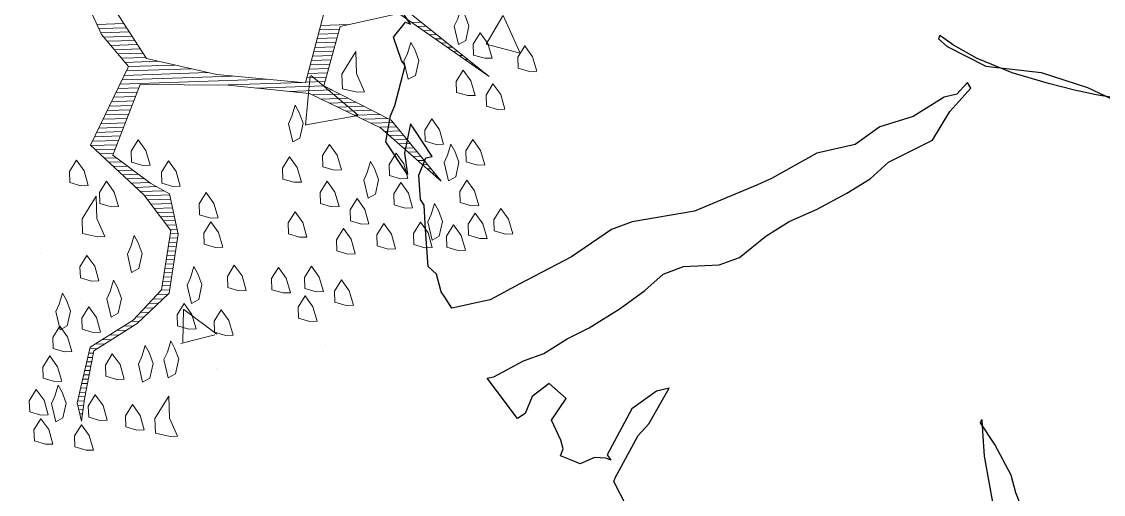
# Model space of a CAD drawing. Header units: millimetres. Extents: x 111 to 1506, y 14 to 566.
# Drawn here: x 214.42 to 216.162, y 94.947 to 95.708 of the extents above; entities that cross this region are included whole.
import ezdxf

# ---------------------------------------------------------------- set-up
doc = ezdxf.new("R2010")
doc.units = ezdxf.units.MM
doc.layers.add('ARBOLES', color=78, linetype='Continuous', lineweight=5)
doc.layers.add('G', color=254, linetype='Continuous', lineweight=5)
doc.layers.add('fer', color=8, linetype='Continuous')

# ---------------------------------------------------------------- blocks, each defined once
blk = doc.blocks.new('tr')
at = {"layer": 'fer', "color": 97}
for p, q in [((1379.3718, 206.2061), (1379.354, 206.1888)), ((1379.3718, 206.2061), (1379.354, 206.1888)), ((1379.3182, 206.1195), (1379.4135, 206.1801)), ((1379.3182, 206.1195), (1379.4135, 206.1801)), ((1379.354, 206.1888), (1379.3302, 206.1715)), ((1379.354, 206.1888), (1379.3302, 206.1715)), ((1379.3302, 206.1715), (1379.2944, 206.1281)), ((1379.3302, 206.1715), (1379.2944, 206.1281)), ((1378.7053, 206.0501), (1378.7112, 206.1541)), ((1378.7053, 206.0501), (1378.7112, 206.1541)), ((1379.2944, 206.1281), (1379.2706, 206.0935)), ((1379.2944, 206.1281), (1379.2706, 206.0935)), ((1379.2825, 206.1021), (1379.3182, 206.1195)), ((1379.2825, 206.1021), (1379.3182, 206.1195)), ((1378.7053, 206.0935), (1378.7112, 206.0675)), ((1378.7053, 206.0935), (1378.7112, 206.0675)), ((1379.2647, 206.0935), (1379.2825, 206.1021)), ((1379.2647, 206.0935), (1379.2825, 206.1021)), ((1379.2706, 206.0935), (1379.2647, 206.0935)), ((1379.2706, 206.0935), (1379.2647, 206.0935)), ((1378.7112, 206.0675), (1378.7172, 206.0328)), ((1378.7112, 206.0675), (1378.7172, 206.0328)), ((1378.7112, 205.9722), (1378.7053, 206.0501)), ((1378.7112, 205.9722), (1378.7053, 206.0501)), ((1378.7172, 206.0328), (1378.7231, 205.9895)), ((1378.7172, 206.0328), (1378.7231, 205.9895)), ((1378.7231, 205.9895), (1378.7291, 205.9288)), ((1378.7231, 205.9895), (1378.7291, 205.9288)), ((1378.735, 205.8855), (1378.7112, 205.9722)), ((1378.735, 205.8855), (1378.7112, 205.9722)), ((1378.7291, 205.9288), (1378.7291, 205.8682)), ((1378.7291, 205.9288), (1378.7291, 205.8682)), ((1378.7291, 205.8162), (1378.735, 205.8855)), ((1378.7291, 205.8162), (1378.735, 205.8855)), ((1378.7291, 205.8682), (1378.7231, 205.8248)), ((1378.7291, 205.8682), (1378.7231, 205.8248)), ((1378.7767, 205.8768), (1378.7707, 205.8682)), ((1378.7767, 205.8768), (1378.7707, 205.8682)), ((1378.7707, 205.8682), (1378.7946, 205.8595)), ((1378.7707, 205.8682), (1378.7946, 205.8595)), ((1378.8243, 205.8595), (1378.7767, 205.8768)), ((1378.8243, 205.8595), (1378.7767, 205.8768)), ((1378.7946, 205.8595), (1378.8065, 205.8422)), ((1378.7946, 205.8595), (1378.8065, 205.8422)), ((1378.8779, 205.8508), (1378.8243, 205.8595)), ((1378.8779, 205.8508), (1378.8243, 205.8595)), ((1378.9076, 205.8248), (1378.8779, 205.8508)), ((1378.9076, 205.8248), (1378.8779, 205.8508)), ((1378.8065, 205.8422), (1378.8541, 205.8075)), ((1378.8065, 205.8422), (1378.8541, 205.8075)), ((1378.7231, 205.8248), (1378.7172, 205.7988)), ((1378.7231, 205.8248), (1378.7172, 205.7988)), ((1378.7231, 205.7988), (1378.7291, 205.8162)), ((1378.7231, 205.7988), (1378.7291, 205.8162)), ((1378.9374, 205.7988), (1378.9076, 205.8248)), ((1378.9374, 205.7988), (1378.9076, 205.8248)), ((1378.7172, 205.7988), (1378.7231, 205.7988)), ((1378.7172, 205.7988), (1378.7231, 205.7988)), ((1378.8541, 205.8075), (1378.8898, 205.7642)), ((1378.8541, 205.8075), (1378.8898, 205.7642)), ((1378.9731, 205.7815), (1378.9374, 205.7988)), ((1378.9731, 205.7815), (1378.9374, 205.7988)), ((1379.0088, 205.7555), (1378.9731, 205.7815)), ((1379.0088, 205.7555), (1378.9731, 205.7815)), ((1378.8898, 205.7642), (1378.9314, 205.7382)), ((1378.8898, 205.7642), (1378.9314, 205.7382)), ((1379.0505, 205.7208), (1379.0088, 205.7555)), ((1379.0505, 205.7208), (1379.0088, 205.7555)), ((1378.9314, 205.7382), (1378.9671, 205.6862)), ((1378.9314, 205.7382), (1378.9671, 205.6862)), ((1379.0862, 205.6862), (1379.0505, 205.7208)), ((1379.0862, 205.6862), (1379.0505, 205.7208)), ((1378.9671, 205.6862), (1379.0326, 205.6342)), ((1378.9671, 205.6862), (1379.0326, 205.6342)), ((1379.1219, 205.6602), (1379.0862, 205.6862)), ((1379.1219, 205.6602), (1379.0862, 205.6862)), ((1379.1695, 205.6342), (1379.1219, 205.6602)), ((1379.1695, 205.6342), (1379.1219, 205.6602)), ((1379.0326, 205.6342), (1379.0505, 205.6169)), ((1379.0326, 205.6342), (1379.0505, 205.6169)), ((1379.1933, 205.6082), (1379.1695, 205.6342)), ((1379.1933, 205.6082), (1379.1695, 205.6342)), ((1379.0505, 205.6169), (1379.1278, 205.5389)), ((1379.0505, 205.6169), (1379.1278, 205.5389)), ((1379.2171, 205.5562), (1379.1933, 205.6082)), ((1379.2171, 205.5562), (1379.1933, 205.6082)), ((1379.4075, 205.6082), (1379.4194, 205.5909)), ((1379.473, 205.5995), (1379.4075, 205.6082)), ((1379.4075, 205.6082), (1379.4194, 205.5909)), ((1379.473, 205.5995), (1379.4075, 205.6082)), ((1379.6099, 205.6169), (1379.5801, 205.5822)), ((1379.6099, 205.6169), (1379.5801, 205.5822)), ((1379.4194, 205.5909), (1379.4611, 205.5649)), ((1379.4194, 205.5909), (1379.4611, 205.5649)), ((1379.4968, 205.5909), (1379.473, 205.5995)), ((1379.4968, 205.5909), (1379.473, 205.5995)), ((1379.5741, 205.5822), (1379.4968, 205.5909)), ((1379.5741, 205.5822), (1379.4968, 205.5909)), ((1379.5801, 205.5822), (1379.5741, 205.5822)), ((1379.5801, 205.5822), (1379.5741, 205.5822)), ((1379.2409, 205.5302), (1379.2171, 205.5562)), ((1379.2409, 205.5302), (1379.2171, 205.5562)), ((1379.4611, 205.5649), (1379.5444, 205.5562)), ((1379.4611, 205.5649), (1379.5444, 205.5562)), ((1379.5444, 205.5562), (1379.5503, 205.5649)), ((1379.5444, 205.5562), (1379.5503, 205.5649)), ((1379.5503, 205.5649), (1379.5503, 205.5562)), ((1379.5503, 205.5649), (1379.5503, 205.5562)), ((1379.5503, 205.5562), (1379.5563, 205.5389)), ((1379.5503, 205.5562), (1379.5563, 205.5389)), ((1379.1278, 205.5389), (1379.1814, 205.4522)), ((1379.1278, 205.5389), (1379.1814, 205.4522)), ((1379.5563, 205.5389), (1379.5741, 205.5215)), ((1379.5563, 205.5389), (1379.5741, 205.5215)), ((1379.2766, 205.5129), (1379.2409, 205.5302)), ((1379.2766, 205.5129), (1379.2409, 205.5302)), ((1379.5741, 205.5215), (1379.5741, 205.5042)), ((1379.5741, 205.5215), (1379.5741, 205.5042)), ((1379.3182, 205.4869), (1379.2766, 205.5129)), ((1379.3182, 205.4869), (1379.2766, 205.5129)), ((1379.5741, 205.5042), (1379.5741, 205.4869)), ((1379.5741, 205.5042), (1379.5741, 205.4869)), ((1379.3659, 205.4522), (1379.3182, 205.4869)), ((1379.3659, 205.4522), (1379.3182, 205.4869)), ((1379.5622, 205.4869), (1379.5503, 205.4782)), ((1379.5622, 205.4869), (1379.5503, 205.4782)), ((1379.5741, 205.4869), (1379.5622, 205.4869)), ((1379.5741, 205.4869), (1379.5622, 205.4869)), ((1379.5503, 205.4782), (1379.5265, 205.4522)), ((1379.5503, 205.4782), (1379.5265, 205.4522)), ((1379.5503, 205.4782), (1379.5503, 205.4782)), ((1379.5503, 205.4782), (1379.5503, 205.4782)), ((1379.1814, 205.4522), (1379.2052, 205.4262)), ((1379.1814, 205.4522), (1379.2052, 205.4262)), ((1379.3956, 205.4262), (1379.3659, 205.4522)), ((1379.3956, 205.4262), (1379.3659, 205.4522)), ((1379.4849, 205.4609), (1379.473, 205.4262)), ((1379.4849, 205.4609), (1379.473, 205.4262)), ((1379.5265, 205.4522), (1379.4849, 205.4609)), ((1379.5265, 205.4522), (1379.4849, 205.4609)), ((1379.2052, 205.4262), (1379.2706, 205.3829)), ((1379.2052, 205.4262), (1379.2706, 205.3829)), ((1379.4313, 205.4002), (1379.3956, 205.4262)), ((1379.4313, 205.4002), (1379.3956, 205.4262)), ((1379.473, 205.4262), (1379.5027, 205.4089)), ((1379.473, 205.4262), (1379.5027, 205.4089)), ((1379.4551, 205.3742), (1379.4313, 205.4002)), ((1379.4551, 205.3742), (1379.4313, 205.4002)), ((1379.5027, 205.4089), (1379.5325, 205.4089)), ((1379.5027, 205.4089), (1379.5325, 205.4089)), ((1379.5444, 205.4002), (1379.5027, 205.3309)), ((1379.5444, 205.4002), (1379.5027, 205.3309)), ((1379.5325, 205.4089), (1379.5444, 205.4002)), ((1379.5325, 205.4089), (1379.5444, 205.4002)), ((1379.2706, 205.3829), (1379.3421, 205.3222)), ((1379.2706, 205.3829), (1379.3421, 205.3222)), ((1379.4968, 205.3396), (1379.4551, 205.3742)), ((1379.4968, 205.3396), (1379.4551, 205.3742)), ((1379.5027, 205.3309), (1379.4968, 205.3396)), ((1379.5027, 205.3309), (1379.4968, 205.3396)), ((1379.3421, 205.3222), (1379.3837, 205.2876)), ((1379.3421, 205.3222), (1379.3837, 205.2876)), ((1379.3837, 205.2876), (1379.3956, 205.2702)), ((1379.3837, 205.2876), (1379.3956, 205.2702)), ((1379.3956, 205.2702), (1379.4135, 205.2442)), ((1379.3956, 205.2702), (1379.4135, 205.2442)), ((1379.4135, 205.2442), (1379.4194, 205.2356)), ((1379.4135, 205.2442), (1379.4135, 205.2442)), ((1379.4135, 205.2442), (1379.4194, 205.2356)), ((1379.4135, 205.2442), (1379.4135, 205.2442)), ((1379.4194, 205.2356), (1379.4075, 205.2182)), ((1379.4194, 205.2356), (1379.4075, 205.2182)), ((1379.4016, 205.2096), (1379.3778, 205.1922)), ((1379.4016, 205.2096), (1379.3778, 205.1922)), ((1379.4075, 205.2182), (1379.4016, 205.2096)), ((1379.4075, 205.2182), (1379.4016, 205.2096)), ((1379.3778, 205.1922), (1379.3718, 205.1749)), ((1379.3778, 205.1922), (1379.3718, 205.1749)), ((1379.3778, 205.1922), (1379.3778, 205.1922)), ((1379.3778, 205.1922), (1379.3778, 205.1922)), ((1379.3778, 205.1922), (1379.3778, 205.1922)), ((1379.3778, 205.1922), (1379.3778, 205.1922)), ((1379.3718, 205.1749), (1379.3182, 205.1489)), ((1379.3718, 205.1749), (1379.3182, 205.1489)), ((1379.3182, 205.1489), (1379.2825, 205.1316)), ((1379.3182, 205.1489), (1379.2825, 205.1316)), ((1379.3182, 205.1489), (1379.3182, 205.1489)), ((1379.3182, 205.1489), (1379.3182, 205.1489)), ((1379.2766, 205.1229), (1379.2409, 205.1056)), ((1379.2766, 205.1229), (1379.2409, 205.1056)), ((1379.2825, 205.1316), (1379.2766, 205.1229)), ((1379.2825, 205.1316), (1379.2766, 205.1229)), ((1379.2052, 205.1142), (1379.1754, 205.0709)), ((1379.2052, 205.1142), (1379.1754, 205.0709)), ((1379.2111, 205.1056), (1379.2052, 205.1142)), ((1379.2111, 205.1056), (1379.2052, 205.1142)), ((1379.2409, 205.1056), (1379.2111, 205.1056)), ((1379.2409, 205.1056), (1379.2111, 205.1056)), ((1379.2468, 205.0882), (1379.2111, 205.0363)), ((1379.2468, 205.0882), (1379.2111, 205.0363)), ((1379.2171, 205.0709), (1379.2468, 205.0882)), ((1379.2171, 205.0709), (1379.2468, 205.0882)), ((1379.1695, 205.0622), (1379.2171, 205.0709)), ((1379.1754, 205.0709), (1379.1695, 205.0622)), ((1379.1695, 205.0622), (1379.2171, 205.0709)), ((1379.1754, 205.0709), (1379.1695, 205.0622)), ((1379.1516, 205.0276), (1379.0862, 205.0189)), ((1379.1516, 205.0276), (1379.0862, 205.0189)), ((1379.1695, 205.0276), (1379.1516, 205.0276)), ((1379.1695, 205.0276), (1379.1516, 205.0276)), ((1379.2111, 205.0363), (1379.1695, 205.0276)), ((1379.2111, 205.0363), (1379.1695, 205.0276)), ((1379.0802, 205.0103), (1379.0505, 204.9843)), ((1379.0802, 205.0103), (1379.0505, 204.9843)), ((1379.0862, 205.0189), (1379.0802, 205.0103)), ((1379.0862, 205.0189), (1379.0802, 205.0103)), ((1379.0862, 205.0189), (1379.0862, 205.0189)), ((1379.0862, 205.0189), (1379.0862, 205.0189)), ((1379.0207, 205.0016), (1379.0028, 204.9756)), ((1379.0207, 205.0016), (1379.0028, 204.9756)), ((1379.0207, 204.9929), (1379.0207, 205.0016)), ((1379.0207, 204.9929), (1379.0207, 205.0016)), ((1379.0505, 204.9843), (1379.0207, 204.9929)), ((1379.0505, 204.9843), (1379.0207, 204.9929)), ((1379.0505, 204.9843), (1379.0505, 204.9843)), ((1379.0505, 204.9843), (1379.0505, 204.9843)), ((1379.0505, 204.9843), (1379.0505, 204.9843)), ((1379.0505, 204.9843), (1379.0505, 204.9843))]:
    blk.add_line(p, q, dxfattribs=at)
blk = doc.blocks.new('*X16')
at = {"color": 0}
for p, q in [((18.0856, 16.16), (18.1476, 16.16)), ((18.0897, 16.15), (18.1536, 16.15)), ((18.0939, 16.14), (18.1596, 16.14)), ((18.1004, 16.13), (18.1656, 16.13)), ((18.5994, 16.13), (18.6461, 16.13)), ((18.6024, 16.14), (18.6667, 16.14)), ((18.8135, 16.14), (18.8354, 16.14)), ((18.8269, 16.13), (18.847, 16.13)), ((18.1082, 16.12), (18.1716, 16.12)), ((18.116, 16.11), (18.1776, 16.11)), ((18.1237, 16.1), (18.1836, 16.1)), ((18.5904, 16.1), (18.6367, 16.1)), ((18.5934, 16.11), (18.6398, 16.11)), ((18.5964, 16.12), (18.6429, 16.12)), ((18.8402, 16.12), (18.8587, 16.12)), ((18.8535, 16.11), (18.8704, 16.11)), ((18.8669, 16.1), (18.882, 16.1)), ((18.1315, 16.09), (18.1896, 16.09)), ((18.1393, 16.08), (18.1956, 16.08)), ((18.5844, 16.08), (18.6304, 16.08)), ((18.5874, 16.09), (18.6336, 16.09)), ((18.8802, 16.09), (18.8937, 16.09)), ((18.8935, 16.08), (18.9054, 16.08)), ((18.1471, 16.07), (18.2239, 16.07)), ((18.1497, 16.05), (18.2999, 16.05)), ((18.1549, 16.06), (18.2619, 16.06)), ((18.5754, 16.05), (18.6211, 16.05)), ((18.5784, 16.06), (18.6242, 16.06)), ((18.5814, 16.07), (18.6273, 16.07)), ((18.9069, 16.07), (18.917, 16.07)), ((18.9202, 16.06), (18.9287, 16.06)), ((18.9335, 16.05), (18.9404, 16.05)), ((18.1392, 16.03), (18.3946, 16.03)), ((18.1444, 16.04), (18.3379, 16.04)), ((18.5694, 16.03), (18.6148, 16.03)), ((18.5724, 16.04), (18.6179, 16.04)), ((18.9469, 16.04), (18.952, 16.04)), ((18.9602, 16.03), (18.9637, 16.03)), ((18.1235, 16), (18.173, 16)), ((18.1287, 16.01), (18.1773, 16.01)), ((18.1339, 16.02), (18.4746, 16.02)), ((18.3591, 16.01), (18.5546, 16.01)), ((18.4501, 16), (18.6064, 16)), ((18.5634, 16.01), (18.6086, 16.01)), ((18.5664, 16.02), (18.6117, 16.02)), ((18.9735, 16.02), (18.9754, 16.02)), ((18.9869, 16.01), (18.987, 16.01)), ((18.113, 15.98), (18.1646, 15.98)), ((18.1182, 15.99), (18.1688, 15.99)), ((18.5234, 15.99), (18.6244, 15.99)), ((18.5781, 15.98), (18.6424, 15.98)), ((18.0973, 15.95), (18.152, 15.95)), ((18.1025, 15.96), (18.1562, 15.96)), ((18.1077, 15.97), (18.1604, 15.97)), ((18.5971, 15.97), (18.6604, 15.97)), ((18.6161, 15.96), (18.6784, 15.96)), ((18.6351, 15.95), (18.6964, 15.95)), ((18.0868, 15.93), (18.1436, 15.93)), ((18.092, 15.94), (18.1478, 15.94)), ((18.6541, 15.94), (18.7144, 15.94)), ((18.6731, 15.93), (18.7324, 15.93)), ((18.0711, 15.9), (18.1309, 15.9)), ((18.0763, 15.91), (18.1351, 15.91)), ((18.0816, 15.92), (18.1394, 15.92)), ((18.6921, 15.92), (18.7504, 15.92)), ((18.7111, 15.91), (18.7628, 15.91)), ((18.7301, 15.9), (18.7704, 15.9)), ((18.0627, 15.88), (18.1225, 15.88)), ((18.0658, 15.89), (18.1267, 15.89)), ((18.7421, 15.89), (18.7781, 15.89)), ((18.7528, 15.88), (18.7857, 15.88)), ((18.0727, 15.87), (18.1183, 15.87)), ((18.0827, 15.86), (18.1141, 15.86)), ((18.0927, 15.85), (18.1197, 15.85)), ((18.7634, 15.87), (18.7934, 15.87)), ((18.7741, 15.86), (18.801, 15.86)), ((18.7848, 15.85), (18.8087, 15.85)), ((18.1027, 15.84), (18.1322, 15.84)), ((18.1127, 15.83), (18.1447, 15.83)), ((18.7954, 15.84), (18.8163, 15.84)), ((18.8061, 15.83), (18.824, 15.83)), ((18.1227, 15.82), (18.1572, 15.82)), ((18.1327, 15.81), (18.1697, 15.81)), ((18.1427, 15.8), (18.1822, 15.8)), ((18.8168, 15.82), (18.8316, 15.82)), ((18.8274, 15.81), (18.8393, 15.81)), ((18.8381, 15.8), (18.8469, 15.8)), ((18.1527, 15.79), (18.1947, 15.79)), ((18.1627, 15.78), (18.2105, 15.78)), ((18.8488, 15.79), (18.8545, 15.79)), ((18.8594, 15.78), (18.8622, 15.78)), ((18.1727, 15.77), (18.2271, 15.77)), ((18.182, 15.76), (18.2403, 15.76)), ((18.189, 15.75), (18.2422, 15.75)), ((18.196, 15.74), (18.244, 15.74)), ((18.203, 15.73), (18.2458, 15.73)), ((18.21, 15.72), (18.2476, 15.72)), ((18.217, 15.71), (18.2494, 15.71)), ((18.224, 15.7), (18.2512, 15.7)), ((18.231, 15.69), (18.2531, 15.69)), ((18.238, 15.68), (18.2549, 15.68)), ((18.2348, 15.65), (18.2534, 15.65)), ((18.2367, 15.66), (18.2553, 15.66)), ((18.2385, 15.67), (18.2567, 15.67)), ((18.231, 15.63), (18.2497, 15.63)), ((18.2329, 15.64), (18.2515, 15.64)), ((18.2254, 15.6), (18.244, 15.6)), ((18.2273, 15.61), (18.2459, 15.61)), ((18.2292, 15.62), (18.2478, 15.62)), ((18.2217, 15.58), (18.2403, 15.58)), ((18.2235, 15.59), (18.2422, 15.59)), ((18.216, 15.55), (18.2347, 15.55)), ((18.2179, 15.56), (18.2365, 15.56)), ((18.2198, 15.57), (18.2384, 15.57)), ((18.2032, 15.53), (18.2284, 15.53)), ((18.2132, 15.54), (18.2328, 15.54)), ((18.1732, 15.5), (18.1946, 15.5)), ((18.1832, 15.51), (18.2059, 15.51)), ((18.1932, 15.52), (18.2171, 15.52)), ((18.1532, 15.48), (18.1721, 15.48)), ((18.1632, 15.49), (18.1834, 15.49)), ((18.1066, 15.45), (18.1297, 15.45)), ((18.1238, 15.46), (18.1468, 15.46)), ((18.1409, 15.47), (18.1609, 15.47)), ((18.0723, 15.43), (18.0954, 15.43)), ((18.0895, 15.44), (18.1126, 15.44)), ((18.0407, 15.4), (18.0516, 15.4)), ((18.0433, 15.41), (18.0611, 15.41)), ((18.0552, 15.42), (18.0783, 15.42)), ((18.0353, 15.38), (18.047, 15.38)), ((18.038, 15.39), (18.0493, 15.39)), ((18.0273, 15.35), (18.0401, 15.35)), ((18.03, 15.36), (18.0424, 15.36)), ((18.0327, 15.37), (18.0447, 15.37)), ((18.022, 15.33), (18.0355, 15.33)), ((18.0247, 15.34), (18.0378, 15.34)), ((18.014, 15.3), (18.0286, 15.3)), ((18.0167, 15.31), (18.0309, 15.31)), ((18.0193, 15.32), (18.0332, 15.32)), ((18.0113, 15.29), (18.0265, 15.29)), ((18.0115, 15.28), (18.0249, 15.28)), ((18.0135, 15.27), (18.0232, 15.27)), ((18.0155, 15.26), (18.0215, 15.26)), ((18.0175, 15.25), (18.0199, 15.25))]:
    blk.add_line(p, q, dxfattribs=at)
blk = doc.blocks.new('E1E')
at = {"layer": 'ARBOLES', "ltscale": 0.2}
for p, q in [((94.9941, 59.1844), (94.9941, 59.1844)), ((95.1485, 59.1133), (95.1485, 59.1133)), ((94.8455, 58.9854), (94.8455, 58.9854)), ((94.8241, 58.9714), (94.8241, 58.9714)), ((94.928, 58.9668), (94.8733, 58.9268)), ((94.948, 58.9033), (94.9254, 58.9629)), ((95.1411, 58.9598), (95.1411, 58.9598)), ((94.9473, 58.9039), (94.8701, 58.9236)), ((95.2463, 58.9074), (95.2463, 58.9074)), ((94.6676, 58.8635), (94.6676, 58.8635)), ((94.9236, 58.6057), (94.9236, 58.6057)), ((94.5138, 58.5333), (94.5138, 58.5333)), ((95.1355, 58.5085), (95.1355, 58.5085)), ((94.8624, 58.4826), (94.7765, 58.4282)), ((94.8909, 58.3921), (94.8631, 58.4837)), ((94.6865, 58.4581), (94.6865, 58.4581)), ((95.013, 58.4632), (95.013, 58.4632)), ((95.2104, 58.4729), (95.2104, 58.4729)), ((94.8895, 58.3905), (94.7758, 58.4277)), ((94.811, 58.3666), (94.811, 58.3666)), ((94.8922, 58.3418), (94.8922, 58.3418)), ((94.4865, 58.2246), (94.4865, 58.2246)), ((94.5977, 58.207), (94.5304, 58.1986)), ((94.5888, 58.1437), (94.598, 58.2068)), ((94.5882, 58.1432), (94.5302, 58.1979))]:
    blk.add_line(p, q, dxfattribs=at)
for points in [[(95.43, 58.3423), (95.2954, 58.4695), (95.2238, 58.5077), (95.2346, 58.6762), (95.103, 58.7267), (95.0285, 58.7715), (95.0017, 58.8842), (95.0305, 58.9594), (95.0883, 59.0397), (95.0709, 59.1488), (95.0499, 59.1785), (95.0608, 59.1365), (95.0789, 59.0433), (95.0211, 58.963), (94.9858, 58.8849), (95.0126, 58.7722), (95.0574, 58.7064), (95.0987, 58.7014), (95.1869, 58.6783), (95.1899, 58.5316), (95.0309, 58.4686), (94.8791, 58.4244), (94.7266, 58.4344), (94.579, 58.4856), (94.7128, 58.4127), (94.8589, 58.3998), (94.8727, 58.2812), (94.7773, 58.2154), (94.5691, 58.2629), (94.7578, 58.2067)], [(94.9132, 58.2603), (94.8943, 58.4077), (95.0591, 58.4577), (95.1971, 58.4802), (95.2991, 58.4087)]]:
    blk.add_lwpolyline(points, dxfattribs=at)
for points in [[(95.0202, 59.2276), (95.0426, 59.2298), (95.0513, 59.2103), (95.047, 59.185), (95.0253, 59.1987), (95.0072, 59.2218)], [(95.0975, 59.2464), (95.1199, 59.2486), (95.1286, 59.2291), (95.1243, 59.2038), (95.1026, 59.2175), (95.0845, 59.2407)], [(95.1157, 59.1532), (95.1164, 59.1691), (95.0954, 59.1987), (95.0853, 59.1864), (95.0904, 59.1575), (95.1056, 59.1409), (95.1179, 59.1308)], [(95.1272, 59.1973), (95.1496, 59.1995), (95.1583, 59.18), (95.154, 59.1547), (95.1323, 59.1684), (95.1142, 59.1915)], [(95.0174, 59.164), (95.0398, 59.1662), (95.0485, 59.1467), (95.0441, 59.1213), (95.0224, 59.1351), (95.0044, 59.1582)], [(94.8793, 59.1415), (94.9082, 59.1466), (94.9198, 59.1205), (94.9112, 59.0699), (94.8938, 59.109), (94.8663, 59.1357)], [(94.9436, 59.1545), (94.966, 59.1567), (94.9747, 59.1372), (94.9704, 59.1119), (94.9487, 59.1256), (94.9306, 59.1487)], [(95.1273, 59.1272), (95.1497, 59.1294), (95.1584, 59.1099), (95.154, 59.0846), (95.1323, 59.0983), (95.1143, 59.1214)], [(94.9885, 59.0187), (94.9893, 59.0346), (94.9683, 59.0642), (94.9582, 59.0519), (94.9632, 59.023), (94.9784, 59.0064), (94.9907, 58.9963)], [(95.0167, 59.078), (95.0391, 59.0801), (95.0478, 59.0606), (95.0435, 59.0353), (95.0218, 59.049), (95.0037, 59.0722)], [(95.1309, 59.0665), (95.1533, 59.0687), (95.162, 59.0491), (95.1577, 59.0238), (95.136, 59.0376), (95.1179, 59.0607)], [(94.9459, 58.9919), (94.9466, 59.0078), (94.9256, 59.0374), (94.9155, 59.0251), (94.9206, 58.9962), (94.9358, 58.9796), (94.9481, 58.9695)], [(95.1751, 58.9848), (95.1758, 59.0007), (95.1548, 59.0303), (95.1447, 59.018), (95.1498, 58.9891), (95.165, 58.9725), (95.1773, 58.9624)], [(95.0934, 59.0108), (95.1158, 59.013), (95.1245, 58.9935), (95.1201, 58.9681), (95.0985, 58.9819), (95.0804, 59.005)], [(95.0927, 58.9248), (95.0934, 58.9407), (95.0724, 58.9703), (95.0623, 58.958), (95.0674, 58.9291), (95.0826, 58.9125), (95.0949, 58.9023)], [(94.9243, 58.9355), (94.9467, 58.9377), (94.9554, 58.9182), (94.951, 58.8928), (94.9294, 58.9066), (94.9113, 58.9297)], [(94.8534, 58.9195), (94.8758, 58.9217), (94.8845, 58.9022), (94.8802, 58.8769), (94.8585, 58.8906), (94.8404, 58.9137)], [(95.1339, 58.9197), (95.1563, 58.9219), (95.165, 58.9024), (95.1607, 58.8771), (95.139, 58.8908), (95.1209, 58.9139)], [(94.9583, 58.8415), (94.959, 58.8574), (94.938, 58.8871), (94.9279, 58.8748), (94.933, 58.8458), (94.9482, 58.8292), (94.9605, 58.8191)], [(95.0884, 58.8293), (95.0892, 58.8452), (95.0682, 58.8749), (95.0581, 58.8626), (95.0631, 58.8336), (95.0783, 58.817), (95.0906, 58.8069)], [(94.7125, 58.8334), (94.7349, 58.8356), (94.7436, 58.8161), (94.7393, 58.7908), (94.7176, 58.8045), (94.6995, 58.8276)], [(94.8622, 58.8299), (94.8846, 58.8321), (94.8933, 58.8126), (94.889, 58.7873), (94.8673, 58.801), (94.8492, 58.8241)], [(95.1557, 58.8359), (95.1846, 58.841), (95.1962, 58.8149), (95.1875, 58.7643), (95.1701, 58.8034), (95.1427, 58.8301)], [(94.7812, 58.8016), (94.8036, 58.8038), (94.8123, 58.7843), (94.808, 58.759), (94.7863, 58.7727), (94.7682, 58.7959)], [(94.6591, 58.7784), (94.6815, 58.7806), (94.6902, 58.7611), (94.6859, 58.7358), (94.6642, 58.7495), (94.6461, 58.7726)], [(94.7227, 58.7756), (94.7451, 58.7778), (94.7538, 58.7583), (94.7495, 58.7329), (94.7278, 58.7467), (94.7097, 58.7698)], [(94.936, 58.7692), (94.9584, 58.7714), (94.9671, 58.7519), (94.9627, 58.7266), (94.941, 58.7403), (94.9229, 58.7634)], [(95.1528, 58.7723), (95.1752, 58.7744), (95.1839, 58.7549), (95.1796, 58.7296), (95.1579, 58.7434), (95.1398, 58.7665)], [(95.2222, 58.7564), (95.2446, 58.7586), (95.2533, 58.7391), (95.249, 58.7138), (95.2273, 58.7275), (95.2092, 58.7506)], [(94.9656, 58.7201), (94.988, 58.7223), (94.9967, 58.7028), (94.9924, 58.6775), (94.9707, 58.6912), (94.9526, 58.7143)], [(94.6931, 58.6845), (94.7155, 58.6867), (94.7242, 58.6671), (94.7199, 58.6418), (94.6982, 58.6556), (94.6801, 58.6787)], [(94.7922, 58.6896), (94.8146, 58.6918), (94.8233, 58.6723), (94.8189, 58.647), (94.7972, 58.6607), (94.7791, 58.6838)], [(95.0567, 58.6905), (95.0791, 58.6927), (95.0878, 58.6732), (95.0835, 58.6479), (95.0618, 58.6616), (95.0437, 58.6847)], [(95.1261, 58.6747), (95.1485, 58.6768), (95.1572, 58.6573), (95.1529, 58.632), (95.1312, 58.6457), (95.1131, 58.6689)], [(94.6245, 58.6461), (94.6469, 58.6483), (94.6556, 58.6288), (94.6513, 58.6035), (94.6296, 58.6172), (94.6115, 58.6403)], [(94.6903, 58.6209), (94.7127, 58.623), (94.7214, 58.6035), (94.7171, 58.5782), (94.6954, 58.5919), (94.6773, 58.6151)], [(94.498, 58.5976), (94.5204, 58.5998), (94.5291, 58.5803), (94.5248, 58.555), (94.5031, 58.5687), (94.485, 58.5918)], [(94.5594, 58.6172), (94.5818, 58.6193), (94.5905, 58.5998), (94.5862, 58.5745), (94.5645, 58.5882), (94.5464, 58.6114)], [(94.7568, 58.6115), (94.7792, 58.6137), (94.7879, 58.5942), (94.7836, 58.5689), (94.7619, 58.5826), (94.7438, 58.6057)], [(94.5725, 58.5528), (94.5732, 58.5687), (94.5522, 58.5984), (94.5421, 58.5861), (94.5472, 58.5571), (94.5624, 58.5405), (94.5747, 58.5304)], [(94.8421, 58.5949), (94.8645, 58.5971), (94.8732, 58.5776), (94.8689, 58.5523), (94.8472, 58.566), (94.8291, 58.5891)], [(94.4677, 58.5607), (94.4901, 58.5629), (94.4988, 58.5434), (94.4944, 58.5181), (94.4728, 58.5318), (94.4547, 58.5549)], [(94.6238, 58.5601), (94.6462, 58.5623), (94.6549, 58.5428), (94.6506, 58.5175), (94.6289, 58.5312), (94.6108, 58.5543)], [(94.7178, 58.524), (94.7185, 58.5399), (94.6975, 58.5695), (94.6874, 58.5572), (94.6925, 58.5283), (94.7077, 58.5117), (94.72, 58.5016)], [(94.7792, 58.5436), (94.8017, 58.5458), (94.8103, 58.5262), (94.806, 58.5009), (94.7843, 58.5147), (94.7662, 58.5378)], [(94.425, 58.5339), (94.4474, 58.5361), (94.4561, 58.5166), (94.4518, 58.4913), (94.4301, 58.505), (94.412, 58.5281)], [(94.8942, 58.4779), (94.8949, 58.4938), (94.874, 58.5234), (94.8638, 58.5111), (94.8689, 58.4822), (94.8841, 58.4656), (94.8964, 58.4555)], [(94.5067, 58.508), (94.5292, 58.5101), (94.5378, 58.4906), (94.5335, 58.4653), (94.5118, 58.479), (94.4937, 58.5022)], [(94.6535, 58.511), (94.6759, 58.5131), (94.6846, 58.4936), (94.6803, 58.4683), (94.6586, 58.482), (94.6405, 58.5052)], [(94.5863, 58.4343), (94.587, 58.4502), (94.566, 58.4798), (94.5559, 58.4675), (94.561, 58.4386), (94.5762, 58.422), (94.5885, 58.4119)], [(94.5256, 58.4306), (94.548, 58.4328), (94.5567, 58.4133), (94.5524, 58.388), (94.5307, 58.4017), (94.5126, 58.4248)], [(94.6145, 58.4235), (94.6369, 58.4256), (94.6456, 58.4061), (94.6413, 58.3808), (94.6196, 58.3945), (94.6015, 58.4177)], [(94.7945, 58.3867), (94.8235, 58.3918), (94.835, 58.3658), (94.8264, 58.3152), (94.809, 58.3542), (94.7815, 58.3809)], [(94.53, 58.3157), (94.5524, 58.3179), (94.5611, 58.2984), (94.5568, 58.2731), (94.5351, 58.2868), (94.517, 58.3099)], [(94.5936, 58.3128), (94.616, 58.315), (94.6247, 58.2955), (94.6204, 58.2702), (94.5987, 58.2839), (94.5806, 58.307)], [(94.7324, 58.2811), (94.7332, 58.297), (94.7122, 58.3267), (94.7021, 58.3144), (94.7071, 58.2854), (94.7223, 58.2688), (94.7346, 58.2587)], [(94.5004, 58.2246), (94.5228, 58.2268), (94.5315, 58.2072), (94.5272, 58.1819), (94.5055, 58.1957), (94.4874, 58.2188)], [(94.5901, 58.2333), (94.6125, 58.2355), (94.6212, 58.216), (94.6168, 58.1907), (94.5952, 58.2044), (94.5771, 58.2275)], [(94.6675, 58.182), (94.6682, 58.1979), (94.6472, 58.2276), (94.6371, 58.2153), (94.6422, 58.1864), (94.6573, 58.1697), (94.6696, 58.1596)]]:
    blk.add_lwpolyline(points, close=True, dxfattribs=at)
at = {"layer": 'ARBOLES', "ltscale": 0.2, "xscale": 0.8372139817761642, "yscale": 0.8372139817761642, "zscale": 0.8372139817761642, "rotation": 204.0028523145856}
blk.add_blockref('*X16', (103.6395, 76.9735), dxfattribs=at)

msp = doc.modelspace()

# ---------------------------------------------------------------- hatches: boundary and pattern name
at = {"layer": 'G', "lineweight": 100, "ltscale": 1000}
h = msp.add_hatch(dxfattribs=at)
h.set_pattern_fill('AR-HBONE', color=256, scale=0.046, angle=-105.01068, style=0)
h.set_pattern_definition([(299.989322, (1759.44181, -290.11183), (0.251336119, -0.067395514), [0.552, -0.184]), (29.989322, (1759.53378, -290.2712), (0.251336119, -0.067395514), [0.552, -0.184])])
edge = h.paths.add_edge_path()
edge.add_line((245.14386, 88.77243), (288.23794, 78.57046))
edge.add_line((288.23794, 78.57046), (200.7159, 95.15598))
edge.add_line((200.7159, 95.15598), (201.10543, 97.11776))
edge.add_line((201.10543, 97.11776), (290.19297, 80.23558))

# ---------------------------------------------------------------- block references
at = {"lineweight": 100, "rotation": 247.9147716791316}
msp.add_blockref('tr', (543.57792, 1450.61784), dxfattribs=at)
at = {"layer": 'ARBOLES', "color": 0, "xscale": 0.8310831642732954, "yscale": 0.8310831642732954, "zscale": 0.8310831642732954, "rotation": 157.9147716791316}
msp.add_blockref('E1E', (306.20646, 110.93779), dxfattribs=at)

doc.saveas('drawing.dxf')
